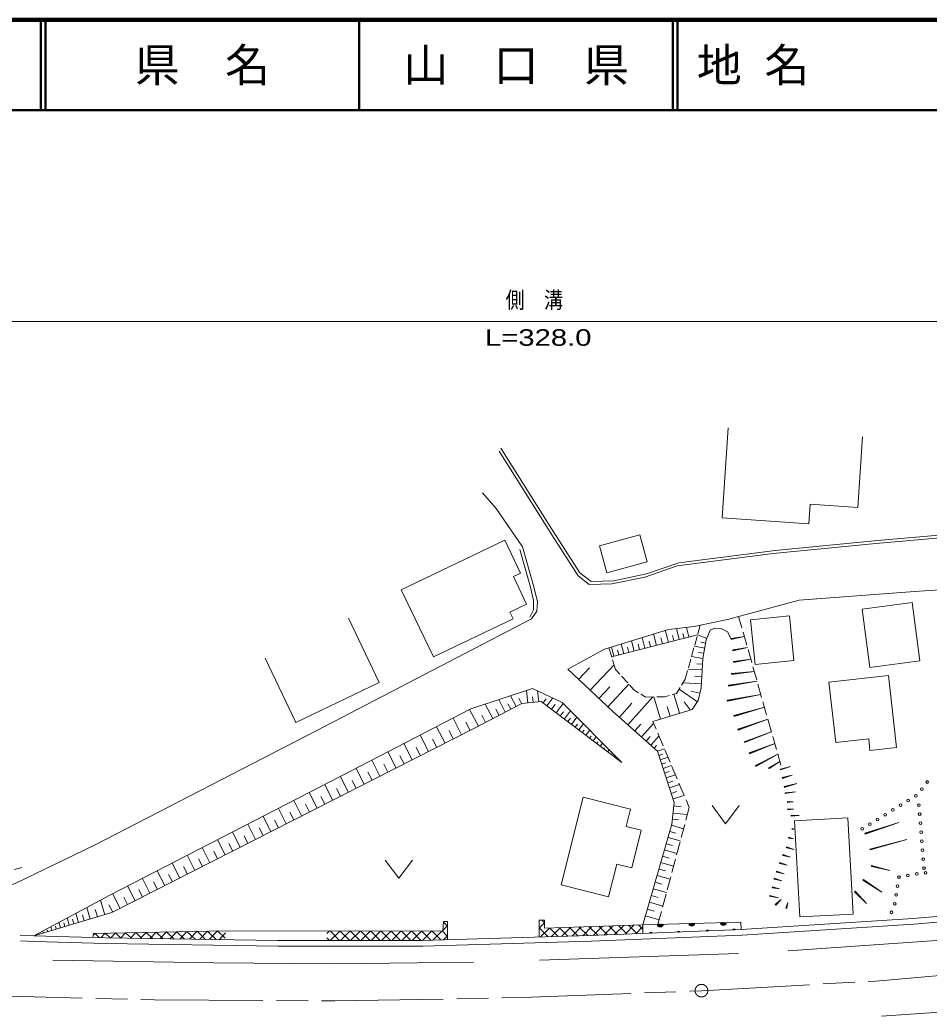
# Model space of a CAD drawing. Units: millimetres, scale not verified. Extents: x 40000 to 680000, y 20000 to 380000.
# Drawn here: x 295417 to 396120, y 269683 to 380000 of the extents above; entities that cross this region are included whole.
import ezdxf
from ezdxf.enums import TextEntityAlignment as Align

# ---------------------------------------------------------------- set-up
doc = ezdxf.new("R2010")
doc.units = ezdxf.units.MM
doc.header["$LTSCALE"] = 1000
doc.linetypes.add('CHAIN', pattern=[18.5, 12, -1.5, 3.5, -1.5])
for name, color, linetype, lineweight in [('M-BMK', 2, 'CHAIN', 13), ('M-STR-HTXT', 7, 'Continuous', 13), ('M-TTL', 2, 'Continuous', 140), ('M-TTL-LINE', 7, 'Continuous', 50), ('M-WORK', 1, 'Continuous', 13)]:
    doc.layers.add(name, color=color, linetype=linetype, lineweight=lineweight)
doc.layers.add('M-TTL-TXT', color=7, linetype='Continuous')
doc.styles.add('ＭＳ ゴシック', font='')
doc.styles.add('ＭＳ Ｐゴシック', font='')
doc.styles.get('ＭＳ ゴシック').set_extended_font_data('MS Gothic')
doc.styles.get('ＭＳ Ｐゴシック').set_extended_font_data('MS PGothic')

msp = doc.modelspace()

# ---------------------------------------------------------------- linework, layer by layer
at = {"layer": 'M-BMK'}
for points in [[(370909, 272496), (390240, 273563), (416295, 275806), (441002, 278358), (456572, 280346), (470641, 282081)], [(270664, 272760), (290329, 271976), (310338, 271486), (330305, 271354), (351093, 271727), (370909, 272496)]]:
    msp.add_lwpolyline(points, dxfattribs=at)
msp.add_circle((370909, 272496), 700, dxfattribs=at)
at = {"layer": 'M-STR-HTXT'}
msp.add_line((189814, 346616), (515252, 346616), dxfattribs=at)
at = {"layer": 'M-TTL'}
msp.add_line((680000, 380000), (40000, 380000), dxfattribs=at)
at = {"layer": 'M-TTL-LINE'}
for p, q in [((297750, 380000), (297750, 370000)), ((298250, 380000), (298250, 370000)), ((333000, 380000), (333000, 370000)), ((367750, 380000), (367750, 370000)), ((368250, 380000), (368250, 370000)), ((40000, 370000), (680000, 370000))]:
    msp.add_line(p, q, dxfattribs=at)
at = {"layer": 'M-WORK'}
for p, q in [((388246, 326014), (388760, 333844)), ((375018, 313946), (375380, 312673)), ((367239, 311079), (366896, 312404)), ((368455, 311393), (368141, 312610)), ((369518, 311668), (369243, 312731)), ((370509, 312000), (370781, 312971)), ((360957, 309455), (370486, 311918)), ((363444, 310098), (363147, 311247)), ((364650, 310410), (364338, 311615)), ((365281, 310573), (365118, 311205)), ((365913, 310736), (365587, 312000)), ((366576, 310908), (366405, 311570)), ((367847, 311236), (367690, 311844)), ((368987, 311531), (368849, 312062)), ((370158, 310748), (370428, 311711)), ((371508, 311503), (370486, 311918)), ((374189, 311497), (375645, 311732)), ((374209, 311399), (374189, 311497)), ((374199, 311448), (375645, 311732)), ((374209, 311399), (375645, 311732)), ((375517, 312193), (375928, 310750)), ((360638, 310473), (360970, 309415)), ((361199, 309518), (360929, 310563)), ((361747, 309660), (361605, 310207)), ((362295, 309801), (362012, 310897)), ((362870, 309950), (362721, 310524)), ((364047, 310254), (363891, 310857)), ((369807, 309496), (370077, 310459)), ((371271, 310429), (370129, 310644)), ((371373, 310971), (370831, 311073)), ((374370, 310247), (375994, 310515)), ((374389, 310149), (374370, 310247)), ((374380, 310198), (375994, 310515)), ((374389, 310149), (375994, 310515)), ((376064, 310269), (376475, 308826)), ((361060, 309129), (361392, 308070)), ((369456, 308244), (369726, 309207)), ((371057, 309287), (369814, 309520)), ((371164, 309858), (370593, 309965)), ((374463, 308955), (376368, 309205)), ((374479, 308856), (374463, 308955)), ((374471, 308906), (376368, 309205)), ((374479, 308856), (376368, 309205)), ((357293, 306961), (358507, 308261)), ((358579, 305761), (361227, 308597)), ((361392, 308070), (361868, 307542)), ((369103, 306984), (369375, 307956)), ((370985, 308024), (369420, 308113)), ((371020, 308656), (370389, 308691)), ((374245, 307614), (376758, 307840)), ((374250, 307564), (376758, 307840)), ((374256, 307514), (376758, 307840)), ((376612, 308345), (377023, 306903)), ((362069, 307319), (362739, 306576)), ((368703, 306330), (369103, 306984)), ((370941, 307242), (370158, 307286)), ((373899, 306329), (377079, 306764)), ((373907, 306280), (377079, 306764)), ((373914, 306230), (377079, 306764)), ((374256, 307514), (374245, 307614)), ((351672, 304371), (351524, 305750)), ((352880, 304501), (352750, 305709)), ((359548, 304856), (360762, 306156)), ((360540, 303929), (362873, 306428)), ((362940, 306353), (363416, 305825)), ((363416, 305825), (363951, 305498)), ((368146, 305420), (368546, 306074)), ((370458, 304479), (368435, 305892)), ((370896, 306459), (368853, 306575)), ((370744, 305451), (369745, 305674)), ((373914, 306230), (373899, 306329)), ((377160, 306422), (377570, 304979)), ((349180, 303346), (348459, 304728)), ((350371, 303968), (349749, 305158)), ((350985, 304289), (350665, 304903)), ((352276, 304436), (352211, 305040)), ((353364, 304382), (353689, 304809)), ((353791, 304058), (354440, 304911)), ((362765, 301928), (365520, 305029)), ((364207, 305342), (364741, 305015)), ((364741, 305015), (365650, 305031)), ((366377, 302570), (365619, 305030)), ((365950, 305036), (366858, 305052)), ((366858, 305052), (367358, 305195)), ((367646, 305277), (368146, 305420)), ((368488, 303221), (367838, 305332)), ((369667, 303584), (368979, 304487)), ((373760, 304667), (377479, 305297)), ((373778, 304569), (373760, 304667)), ((373769, 304618), (377479, 305297)), ((373778, 304569), (377479, 305297)), ((377707, 304498), (378118, 303055)), ((346194, 301787), (345233, 303629)), ((347798, 302625), (346961, 304229)), ((348489, 302985), (348129, 303676)), ((349776, 303657), (349465, 304252)), ((354305, 303667), (354696, 304181)), ((354819, 303276), (355601, 304304)), ((355269, 302933), (355612, 303384)), ((355720, 302591), (356405, 303492)), ((361816, 302772), (363193, 304322)), ((367433, 302895), (367107, 303951)), ((374496, 302965), (377879, 303893)), ((374510, 302917), (377879, 303893)), ((374524, 302869), (377879, 303893)), ((344344, 300842), (343409, 302683)), ((346996, 302206), (346578, 303008)), ((356118, 302288), (356417, 302682)), ((356516, 301986), (357115, 302774)), ((365886, 301467), (365530, 302309)), ((374524, 302869), (374496, 302965)), ((374952, 301446), (378254, 302560)), ((374969, 301399), (378254, 302560)), ((374985, 301351), (378254, 302560)), ((378255, 302575), (378665, 301132)), ((342503, 299907), (341576, 301732)), ((343423, 300374), (342956, 301295)), ((345271, 301312), (344800, 302238)), ((356914, 301683), (357171, 302021)), ((357312, 301380), (357825, 302056)), ((357710, 301078), (357924, 301359)), ((358108, 300775), (358536, 301338)), ((363513, 301264), (364185, 302021)), ((364270, 300591), (365616, 302106)), ((374985, 301351), (374952, 301446)), ((375621, 300064), (378654, 301179)), ((375639, 300017), (378654, 301179)), ((375657, 299970), (378654, 301179)), ((340677, 298980), (339759, 300789)), ((341590, 299443), (341127, 300356)), ((358506, 300472), (358677, 300698)), ((358904, 300170), (359246, 300620)), ((364783, 300135), (365239, 300649)), ((365296, 299679), (366208, 300706)), ((366666, 299626), (366081, 301007)), ((375657, 299970), (375621, 300064)), ((378802, 300651), (379213, 299208)), ((338868, 298062), (337958, 299855)), ((339773, 298521), (339314, 299425)), ((359302, 299867), (359430, 300036)), ((359700, 299564), (359957, 299902)), ((360098, 299262), (360183, 299374)), ((360496, 298959), (360667, 299184)), ((365670, 299347), (365944, 299655)), ((366034, 299009), (366818, 299265)), ((367445, 297784), (366860, 299165)), ((376194, 298829), (379022, 299865)), ((376212, 298782), (379022, 299865)), ((376230, 298735), (379022, 299865)), ((335297, 296249), (334403, 298011)), ((337075, 297151), (336173, 298929)), ((337972, 297606), (337516, 298503)), ((360894, 298656), (360937, 298713)), ((361292, 298354), (361377, 298466)), ((366190, 298534), (366622, 298675)), ((366346, 298059), (367209, 298341)), ((376230, 298735), (376194, 298829)), ((376900, 297419), (379370, 298683)), ((376923, 297375), (379370, 298683)), ((376947, 297331), (379370, 298683)), ((378336, 297172), (379578, 297891)), ((378363, 297130), (379578, 297891)), ((378390, 297087), (379578, 297891)), ((379350, 298727), (379712, 297454)), ((333536, 295354), (332649, 297101)), ((336186, 296700), (335735, 297589)), ((366501, 297583), (366973, 297738)), ((366657, 297108), (367600, 297417)), ((366825, 296593), (367341, 296762)), ((368225, 295942), (367640, 297323)), ((376947, 297331), (376900, 297419)), ((378390, 297087), (378336, 297172)), ((379654, 297045), (380759, 297304)), ((379681, 296949), (379654, 297045)), ((379668, 296997), (380759, 297304)), ((379681, 296949), (380759, 297304)), ((331789, 294468), (330910, 296200)), ((332662, 294911), (332219, 295784)), ((334416, 295802), (333969, 296683)), ((366994, 296078), (368025, 296415)), ((367178, 295515), (367741, 295699)), ((379852, 296091), (380956, 296349)), ((379879, 295994), (379852, 296091)), ((379865, 296042), (380956, 296349)), ((379879, 295994), (380956, 296349)), ((330057, 293589), (329182, 295312)), ((330923, 294028), (330484, 294894)), ((367363, 294952), (368488, 295321)), ((369005, 294100), (368420, 295482)), ((380066, 295090), (381467, 295431)), ((380093, 294993), (380066, 295090)), ((380079, 295042), (381467, 295431)), ((380093, 294993), (381467, 295431)), ((326620, 291842), (325751, 293548)), ((328334, 292714), (327464, 294429)), ((329196, 293151), (328758, 294013)), ((367564, 294338), (368178, 294539)), ((367765, 293724), (368994, 294126)), ((369556, 292798), (369199, 293640)), ((380185, 294421), (381318, 294522)), ((380198, 294321), (380185, 294421)), ((380192, 294371), (381318, 294522)), ((380198, 294321), (381318, 294522)), ((380447, 293348), (380446, 293448)), ((380446, 293448), (381076, 293405)), ((324913, 290972), (324047, 292673)), ((327477, 292278), (327041, 293135)), ((367856, 292957), (368642, 292872)), ((369181, 291396), (369556, 292798)), ((372082, 292988), (373582, 290988)), ((373582, 290988), (375082, 292988)), ((380446, 293398), (381076, 293405)), ((380447, 293348), (381076, 293405)), ((380490, 292534), (380489, 292634)), ((380489, 292634), (381120, 292591)), ((380490, 292584), (381120, 292591)), ((380490, 292534), (381120, 292591)), ((323213, 290106), (322350, 291801)), ((324063, 290539), (323630, 291390)), ((325767, 291407), (325332, 292260)), ((367698, 291488), (368381, 291415)), ((367772, 292171), (369343, 292002)), ((380843, 291838), (380842, 291938)), ((380842, 291938), (381748, 291898)), ((380842, 291888), (381748, 291898)), ((380843, 291838), (381748, 291898)), ((321518, 289243), (320658, 290931)), ((322366, 289675), (321934, 290522)), ((367408, 290136), (368081, 289941)), ((367603, 290810), (368922, 290428)), ((368664, 289464), (369052, 290913)), ((380916, 290378), (380944, 290474)), ((380916, 290378), (381242, 290337)), ((380930, 290426), (381242, 290337)), ((380944, 290474), (381242, 290337)), ((389015, 289925), (392781, 291117)), ((389031, 289877), (392781, 291117)), ((389047, 289830), (392781, 291117)), ((318148, 287526), (317294, 289202)), ((319830, 288383), (318973, 290065)), ((320674, 288813), (320244, 289657)), ((367213, 289463), (368560, 289073)), ((380566, 289401), (380593, 289497)), ((380566, 289401), (381114, 289297)), ((380579, 289449), (381114, 289297)), ((380593, 289497), (381114, 289297)), ((389047, 289830), (389015, 289925)), ((389558, 288183), (393643, 289246)), ((389571, 288135), (393643, 289246)), ((389584, 288087), (393643, 289246)), ((316471, 286672), (315621, 288342)), ((317309, 287099), (316883, 287937)), ((318989, 287954), (318560, 288796)), ((366815, 288088), (368190, 287690)), ((367014, 288775), (367702, 288576)), ((368148, 287532), (368535, 288981)), ((380313, 288330), (380341, 288426)), ((380313, 288330), (381176, 288136)), ((380327, 288378), (381176, 288136)), ((380341, 288426), (381176, 288136)), ((389584, 288087), (389558, 288183)), ((314801, 285821), (313953, 287487)), ((315636, 286247), (315211, 287082)), ((335888, 286940), (337388, 284940)), ((337388, 284940), (338888, 286940)), ((366612, 287386), (367314, 287183)), ((367631, 285600), (368019, 287049)), ((379906, 287477), (379934, 287573)), ((379906, 287477), (380769, 287282)), ((379920, 287525), (380769, 287282)), ((379934, 287573), (380769, 287282)), ((295622, 286153), (294828, 285902)), ((311475, 284127), (310632, 285783)), ((313136, 284973), (312290, 286634)), ((313968, 285397), (313544, 286230)), ((366201, 285967), (366918, 285759)), ((366408, 286684), (367812, 286277)), ((379546, 286578), (379574, 286674)), ((379546, 286578), (380409, 286383)), ((379560, 286626), (380409, 286383)), ((379574, 286674), (380409, 286383)), ((389731, 286258), (389755, 286355)), ((389731, 286258), (391763, 285797)), ((389743, 286307), (391763, 285797)), ((389755, 286355), (391763, 285797)), ((309819, 283284), (308978, 284935)), ((312306, 284550), (311883, 285380)), ((365993, 285250), (367427, 284835)), ((367115, 283667), (367502, 285117)), ((378943, 284852), (378971, 284948)), ((378943, 284852), (379805, 284658)), ((378957, 284900), (379805, 284658)), ((378971, 284948), (379805, 284658)), ((379210, 285621), (379238, 285717)), ((379210, 285621), (380073, 285427)), ((379224, 285669), (380073, 285427)), ((379238, 285717), (380073, 285427)), ((388787, 284741), (388842, 284824)), ((388787, 284741), (390871, 283411)), ((388814, 284783), (390871, 283411)), ((388842, 284824), (390871, 283411)), ((308168, 282443), (307329, 284089)), ((308994, 282863), (308573, 283689)), ((310647, 283706), (310226, 284533)), ((365570, 283787), (367033, 283363)), ((365782, 284518), (366513, 284306)), ((378754, 283888), (378775, 283986)), ((378754, 283888), (379563, 283764)), ((378765, 283937), (379563, 283764)), ((378775, 283986), (379563, 283764)), ((387868, 283445), (387940, 283515)), ((387940, 283515), (389183, 282161)), ((304824, 280907), (304344, 282536)), ((306522, 281604), (305685, 283246)), ((307345, 282023), (306926, 282847)), ((365353, 283039), (366101, 282823)), ((366598, 281735), (366986, 283184)), ((378450, 282955), (378471, 283053)), ((378450, 282955), (379454, 282789)), ((378461, 283004), (379454, 282789)), ((378471, 283053), (379454, 282789)), ((379068, 282055), (379734, 282588)), ((379102, 282018), (379734, 282588)), ((379135, 281981), (379734, 282588)), ((387868, 283445), (389183, 282161)), ((387904, 283480), (389183, 282161)), ((303196, 280427), (302815, 281719)), ((304010, 280667), (303770, 281482)), ((305701, 281186), (305283, 282007)), ((364916, 281529), (365679, 281308)), ((365137, 282292), (366631, 281859)), ((379135, 281981), (379068, 282055)), ((380272, 281627), (380483, 282279)), ((380369, 281603), (380272, 281627)), ((380321, 281615), (380483, 282279)), ((380369, 281603), (380483, 282279)), ((300879, 279744), (300639, 280557)), ((301391, 279895), (301240, 280407)), ((301904, 280046), (301601, 281071)), ((302550, 280237), (302359, 280883)), ((353223, 280301), (353522, 280002)), ((364695, 280766), (366221, 280324)), ((366094, 279850), (366469, 281252)), ((298001, 278895), (297937, 279114)), ((298481, 279037), (298419, 279245)), ((298960, 279178), (298837, 279595)), ((299440, 279319), (299349, 279627)), ((299919, 279461), (299738, 280076)), ((300399, 279602), (300279, 280009)), ((316393, 278160), (317309, 279114)), ((318140, 278316), (317309, 279114)), ((329414, 278817), (329704, 279106)), ((330817, 278052), (329768, 279106)), ((329778, 278050), (330836, 279103)), ((331944, 278054), (330900, 279103)), ((342283, 279210), (342784, 279709)), ((342783, 279638), (342339, 280085)), ((352942, 279424), (353522, 280004)), ((352942, 279451), (353924, 278468)), ((353093, 278444), (354070, 279421)), ((354101, 279422), (355024, 278499)), ((354258, 278477), (355245, 279465)), ((355192, 279463), (356124, 278531)), ((355422, 278511), (356420, 279508)), ((356283, 279503), (357224, 278562)), ((356587, 278544), (357595, 279552)), ((357374, 279544), (358324, 278594)), ((357752, 278578), (358770, 279596)), ((358465, 279584), (359415, 278634)), ((358920, 278614), (359945, 279639)), ((359556, 279625), (360504, 278677)), ((360098, 278661), (361120, 279683)), ((360646, 279666), (361593, 278719)), ((361275, 278707), (362295, 279727)), ((361737, 279706), (362681, 278762)), ((362453, 278753), (363470, 279770)), ((362828, 279747), (363770, 278805)), ((363630, 278799), (364417, 279586)), ((363919, 279787), (364417, 279289)), ((364417, 279806), (375255, 280093)), ((375319, 279257), (375255, 280093)), ((296942, 278583), (295453, 278628)), ((295478, 278010), (297028, 277957)), ((297521, 278754), (297489, 278863)), ((303537, 278631), (303735, 278838)), ((304230, 278363), (303735, 278838)), ((304383, 278358), (304866, 278861)), ((305414, 278335), (304866, 278861)), ((305469, 278334), (305998, 278884)), ((306589, 278316), (305998, 278884)), ((306562, 278317), (307129, 278907)), ((307763, 278298), (307129, 278907)), ((307654, 278299), (308260, 278930)), ((308938, 278279), (308260, 278930)), ((308747, 278282), (309391, 278953)), ((310112, 278260), (309391, 278953)), ((309839, 278265), (310522, 278976)), ((311287, 278241), (310522, 278976)), ((310931, 278247), (311653, 278999)), ((312461, 278223), (311653, 278999)), ((312024, 278230), (312784, 279022)), ((313636, 278204), (312784, 279022)), ((313116, 278212), (313916, 279045)), ((314810, 278185), (313916, 279045)), ((314209, 278195), (315047, 279068)), ((315985, 278167), (315047, 279068)), ((315301, 278178), (316178, 279091)), ((317159, 278148), (316178, 279091)), ((317486, 278143), (318202, 278888)), ((329690, 278050), (329399, 278343)), ((330914, 278052), (331967, 279101)), ((333071, 278056), (332031, 279101)), ((332050, 278054), (333099, 279098)), ((334198, 278058), (333162, 279098)), ((333186, 278056), (334230, 279095)), ((335325, 278060), (334294, 279095)), ((334322, 278058), (335361, 279093)), ((336451, 278062), (335425, 279093)), ((335458, 278060), (336493, 279090)), ((337578, 278064), (336556, 279090)), ((336594, 278062), (337624, 279088)), ((338705, 278066), (337688, 279088)), ((337730, 278064), (338755, 279085)), ((339832, 278068), (338819, 279085)), ((338865, 278066), (339887, 279082)), ((340932, 278096), (339951, 279082)), ((340003, 278069), (341018, 279080)), ((342030, 278127), (341082, 279080)), ((341171, 278103), (342149, 279077)), ((342777, 278511), (342213, 279077)), ((342338, 278136), (342777, 278573)), ((352961, 275886), (374995, 276618))]:
    msp.add_line(p, q, dxfattribs=at)
for points in [[(373849, 334823), (373193, 324843), (382804, 324212)], [(413591, 322945), (414622, 323939), (408861, 323590), (400707, 322945), (390217, 322007), (378861, 320921), (368223, 319540), (364634, 318307), (360990, 317534), (358487, 317479), (357237, 318434), (354325, 322962), (348503, 332226)], [(398497, 323066), (390411, 322343), (379055, 321257), (368417, 319877), (364828, 318643), (361184, 317870), (358681, 317815), (357431, 318770), (354519, 323298), (348697, 332562)], [(275566, 279295), (288424, 282182), (294906, 284377), (303687, 288593), (328289, 301312), (352077, 313671), (352689, 314507), (352761, 315561), (352338, 317233), (351096, 321637), (348159, 325880), (346672, 327646)], [(388246, 326014), (382946, 326362), (382804, 324212)], [(337654, 316900), (349111, 322394), (350867, 318733)], [(351911, 313870), (352304, 314686), (352314, 315687), (351963, 317174), (350796, 321335)], [(351535, 315300), (350072, 318352), (350867, 318733)], [(350046, 313690), (341222, 309459), (337654, 316900)], [(364417, 279806), (367638, 290931), (367896, 293324), (366028, 299030), (361077, 303428), (356089, 308085), (360175, 310330), (367242, 312511), (370095, 312824), (373795, 313615), (381721, 315760), (395034, 316754), (409353, 317680)], [(350046, 313690), (349696, 314419), (351535, 315300)], [(322568, 309316), (325991, 302193), (335220, 306629), (331797, 313752)], [(365530, 302309), (369878, 303649), (370559, 304624), (370872, 306023), (371056, 309281), (371442, 311342), (371884, 312430), (372399, 312643), (373062, 312594), (373790, 312234), (374199, 311448)], [(385775, 299987), (385035, 306666), (391637, 307398)], [(391637, 307398), (392520, 299429), (389575, 299102)], [(389575, 299102), (389432, 300393), (385775, 299987)], [(296942, 278583), (304856, 278344), (323933, 278040), (339945, 278068), (358589, 278601), (375319, 279257), (394341, 280472), (410740, 281880), (426614, 283260), (441356, 284917), (454774, 286628), (473215, 289168), (493617, 292095), (509491, 294358), (515252, 295067), (515894, 296888)], [(297028, 277957), (304942, 277717), (324019, 277414), (340031, 277441), (358675, 277975), (375405, 278631), (394427, 279845), (410825, 281253), (426700, 282634), (441442, 284290), (454859, 286002), (473301, 288542), (493703, 291468), (509577, 293732), (515520, 294463)], [(355366, 284210), (357823, 293928), (363057, 292605), (362573, 290691)], [(380513, 276902), (396937, 278052), (420197, 280021), (442121, 282423), (463430, 285210), (487787, 288660), (512627, 292222)], [(361518, 286519), (363184, 286098), (364238, 290270), (362573, 290691)], [(361518, 286519), (360600, 282887), (355366, 284210)], [(390839, 269683), (398864, 270230), (416934, 271790), (441993, 274370), (460709, 276817), (473407, 276241), (487989, 278219), (500383, 282339), (502182, 282524)], [(352943, 278440), (352941, 280301), (353522, 280301), (353522, 279401), (364417, 279806), (364417, 278830)], [(303509, 278385), (303559, 278835), (318228, 279132), (342274, 279077), (342345, 280172), (342786, 280160), (342775, 278149)], [(299053, 275892), (316895, 275567), (330154, 275485), (345660, 275659)]]:
    msp.add_lwpolyline(points, dxfattribs=at)
for points in [[(359601, 321744), (364079, 322959), (364888, 319977), (360409, 318762)], [(388696, 314751), (389561, 308291), (395102, 309033), (394237, 315493)], [(381145, 309046), (380642, 313991), (376351, 313554), (376854, 308609)], [(296942, 278583), (305607, 281138), (327909, 292498), (345756, 301558), (351007, 304300), (353167, 304532), (362088, 297748), (355490, 304416), (352191, 305972), (345361, 303696), (331121, 296308), (315254, 288154), (305381, 283090)], [(381227, 291309), (381821, 280657), (387714, 280986), (387120, 291638)]]:
    msp.add_lwpolyline(points, close=True, dxfattribs=at)
for centre in [(395923, 295606), (395326, 294804), (393802, 293559), (394654, 294084), (392100, 292510), (392951, 293034), (395000, 293050), (390397, 291460), (391248, 291985), (395080, 292053), (388695, 290411), (389546, 290935), (395160, 291057), (395240, 290060), (395320, 289063), (395400, 288066), (395480, 287069), (395560, 286073), (392788, 285072), (393770, 285255), (394753, 285439), (395739, 285534), (392635, 284083), (392483, 283095), (391969, 281172), (392313, 282111)]:
    msp.add_circle(centre, 150, dxfattribs=at)
for centre, radius, start, end in [((366336, 279911), 354, 190.31517, 352.72035), ((366336, 279911), 283, 192.53921, 350.49631), ((366336, 279911), 212, 196.28554, 346.74999), ((366336, 279911), 142, 203.99727, 339.03826), ((366336, 279911), 100, 214.31493, 328.7206), ((369835, 280003), 354, 190.31517, 352.72035), ((369835, 280003), 283, 192.53921, 350.49631), ((369835, 280003), 212, 196.28554, 346.74999), ((369835, 280003), 142, 203.99727, 339.03826), ((369835, 280003), 100, 214.31493, 328.7206), ((371589, 279048), 162, 24.86422, 159.62449), ((371589, 279048), 130, 30.98001, 153.5087), ((371589, 279048), 100, 40.92654, 143.56217), ((373333, 280096), 354, 190.31517, 352.72035), ((373333, 280096), 283, 192.53921, 350.49631), ((373333, 280096), 212, 196.28554, 346.74999), ((373333, 280096), 142, 203.99727, 339.03826), ((373333, 280096), 100, 214.31493, 328.7206), ((374537, 279164), 162, 24.86422, 159.62449), ((374537, 279164), 130, 30.98001, 153.5087), ((374537, 279164), 100, 40.92654, 143.56217), ((365295, 278802), 162, 24.86422, 159.62449), ((365295, 278802), 130, 30.98001, 153.5087), ((365295, 278802), 100, 40.92654, 143.56217), ((368361, 278922), 162, 24.86422, 159.62449), ((368361, 278922), 130, 30.98001, 153.5087), ((368361, 278922), 100, 40.92654, 143.56217)]:
    msp.add_arc(centre, radius, start, end, dxfattribs=at)

# ---------------------------------------------------------------- texts
at = {"layer": 'M-STR-HTXT', "style": 'ＭＳ Ｐゴシック'}
for s, width, p in [('側\u3000溝', 0.85, (352400, 347522)), ('L=328.0', 1.35, (352831, 343363))]:
    msp.add_text(s, height=1833, dxfattribs=dict(at, width=width)).set_placement(p, align=Align.BOTTOM_CENTER)
at = {"layer": 'M-TTL-TXT', "style": 'ＭＳ ゴシック'}
for s, p in [('県\u3000名', (315625, 375000)), ('山\u3000口\u3000県', (350375, 375000))]:
    msp.add_text(s, height=3666, dxfattribs=at).set_placement(p, align=Align.MIDDLE_CENTER)
msp.add_text('地 名', height=3666, dxfattribs=at).set_placement((370380, 375000), align=Align.MIDDLE_LEFT)

doc.saveas('drawing.dxf')
